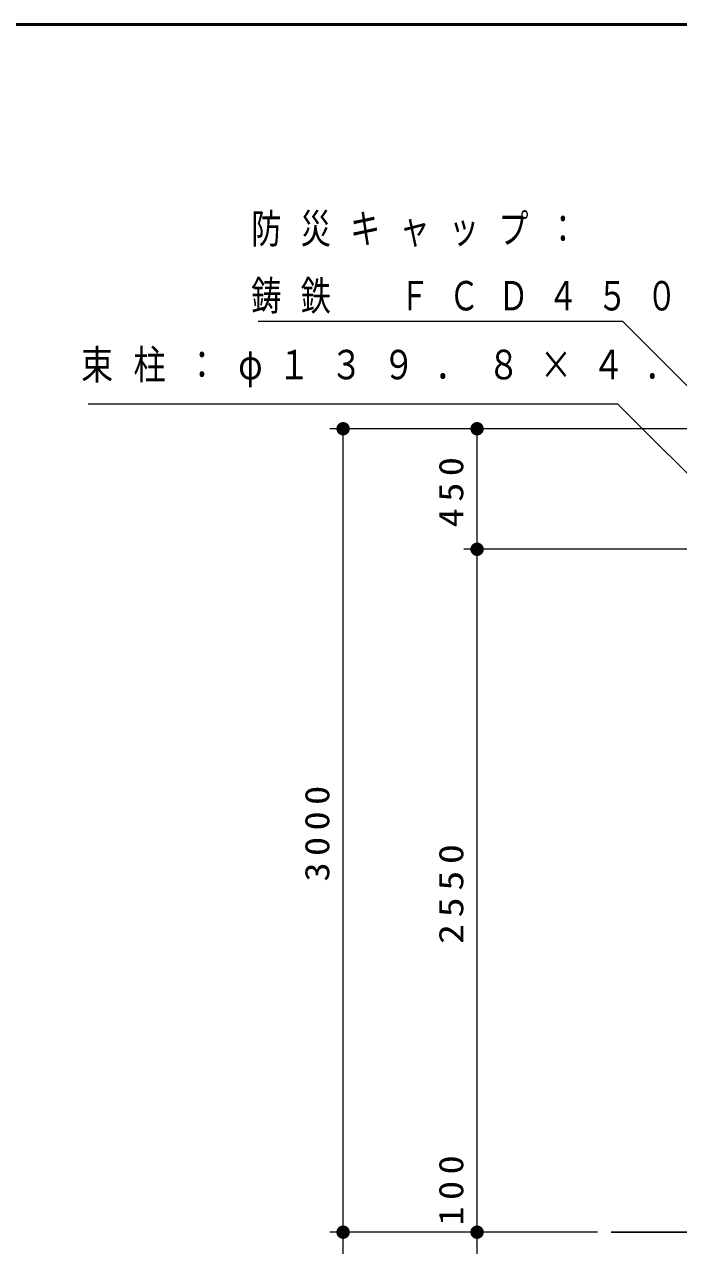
# Model space of a CAD drawing. Units: millimetres on the paper, scale 1:50. Extents: x -365 to 2, y 0 to 257.
# Drawn here: x -135.3 to -86.5, y 165.8 to 257 of the extents above; entities that cross this region are included whole.
import ezdxf

# ---------------------------------------------------------------- set-up
doc = ezdxf.new("R2010")
doc.units = ezdxf.units.MM
doc.layers.add('LY_1', color=7, linetype='Continuous', lineweight=25)
doc.layers.add('LY_2', color=7, linetype='Continuous', lineweight=13)
doc.styles.add('ＭＳ ゴシック', font='')
doc.styles.get('ＭＳ ゴシック').set_extended_font_data('MS Gothic')

# ---------------------------------------------------------------- blocks, each defined once
blk = doc.blocks.new('filled_dot')
at = {"color": 0, "linetype": 'Continuous', "lineweight": -2, "const_width": 1.25}
blk.add_lwpolyline([(-0.625, 0, 1), (0.625, 0, 1)], format="xyb", close=True, dxfattribs=at)

msp = doc.modelspace()

# ---------------------------------------------------------------- linework, layer by layer
at = {"layer": 'LY_1', "lineweight": 13}
for p, q in [((-83.507, 226.804), (-112.507, 226.804)), ((-111.507, 166.804), (-111.507, 226.804)), ((-101.507, 217.804), (-101.507, 226.804)), ((-81.027, 217.804), (-102.507, 217.804)), ((-101.507, 166.804), (-101.507, 217.804)), ((-101.507, 164.804), (-101.507, 173.076)), ((-92.507, 166.804), (-112.507, 166.804)), ((-92.507, 166.804), (-112.507, 166.804)), ((-111.507, 149.804), (-111.507, 166.804))]:
    msp.add_line(p, q, dxfattribs=at)
at = {"layer": 'LY_1'}
msp.add_line((-91.507, 166.804), (-84.67, 166.804), dxfattribs=at)
at = {"layer": 'LY_1', "lineweight": 13}
for points in [[(-82.51, 226.695), (-90.634, 234.816), (-117.852, 234.816)], [(-83.347, 220.989), (-91.005, 228.647), (-130.54, 228.647)]]:
    msp.add_lwpolyline(points, dxfattribs=at)
at = {"layer": 'LY_2', "lineweight": 50}
msp.add_line((0, 257), (-365, 257), dxfattribs=at)

# ---------------------------------------------------------------- block references
at = {"layer": 'LY_1', "lineweight": 13, "xscale": 0.4, "yscale": 0.4}
for p, rotation in [((-111.507, 226.804), 270), ((-101.507, 226.804), 270), ((-101.507, 217.804), 270), ((-101.507, 217.804), 90), ((-111.507, 166.804), 90), ((-111.507, 166.804), 270), ((-101.507, 166.804), 90), ((-101.507, 166.804), 270)]:
    msp.add_blockref('filled_dot', p, dxfattribs=dict(at, rotation=rotation))

# ---------------------------------------------------------------- texts
at = {"layer": 'LY_1', "char_height": 2.199, "attachment_point": 4, "style": 'ＭＳ ゴシック'}
for s, insert in [('\\T1.64;\\W0.75;防災キャップ：', (-118.362, 241.616)), ('\\T1.64;\\W0.75;鋳鉄\u3000ＦＣＤ４５０', (-118.362, 236.616)), ('\\T1.63;\\W0.8;束柱：φ１３９．８×４．５', (-131.069, 231.297))]:
    msp.add_mtext(s, dxfattribs=dict(at, insert=insert))
at = {"layer": 'LY_1', "char_height": 1.833, "attachment_point": 8, "rotation": 90, "style": 'ＭＳ ゴシック'}
for s, insert in [('\\T1.33;\\W1.15;450', (-102.507, 222.304)), ('\\T1.33;\\W1.15;3000', (-112.507, 196.804)), ('\\T1.33;\\W1.2;2550', (-102.507, 192.304)), ('\\T1.33;\\W1.15;100', (-102.507, 170.16))]:
    msp.add_mtext(s, dxfattribs=dict(at, insert=insert))

doc.saveas('drawing.dxf')
